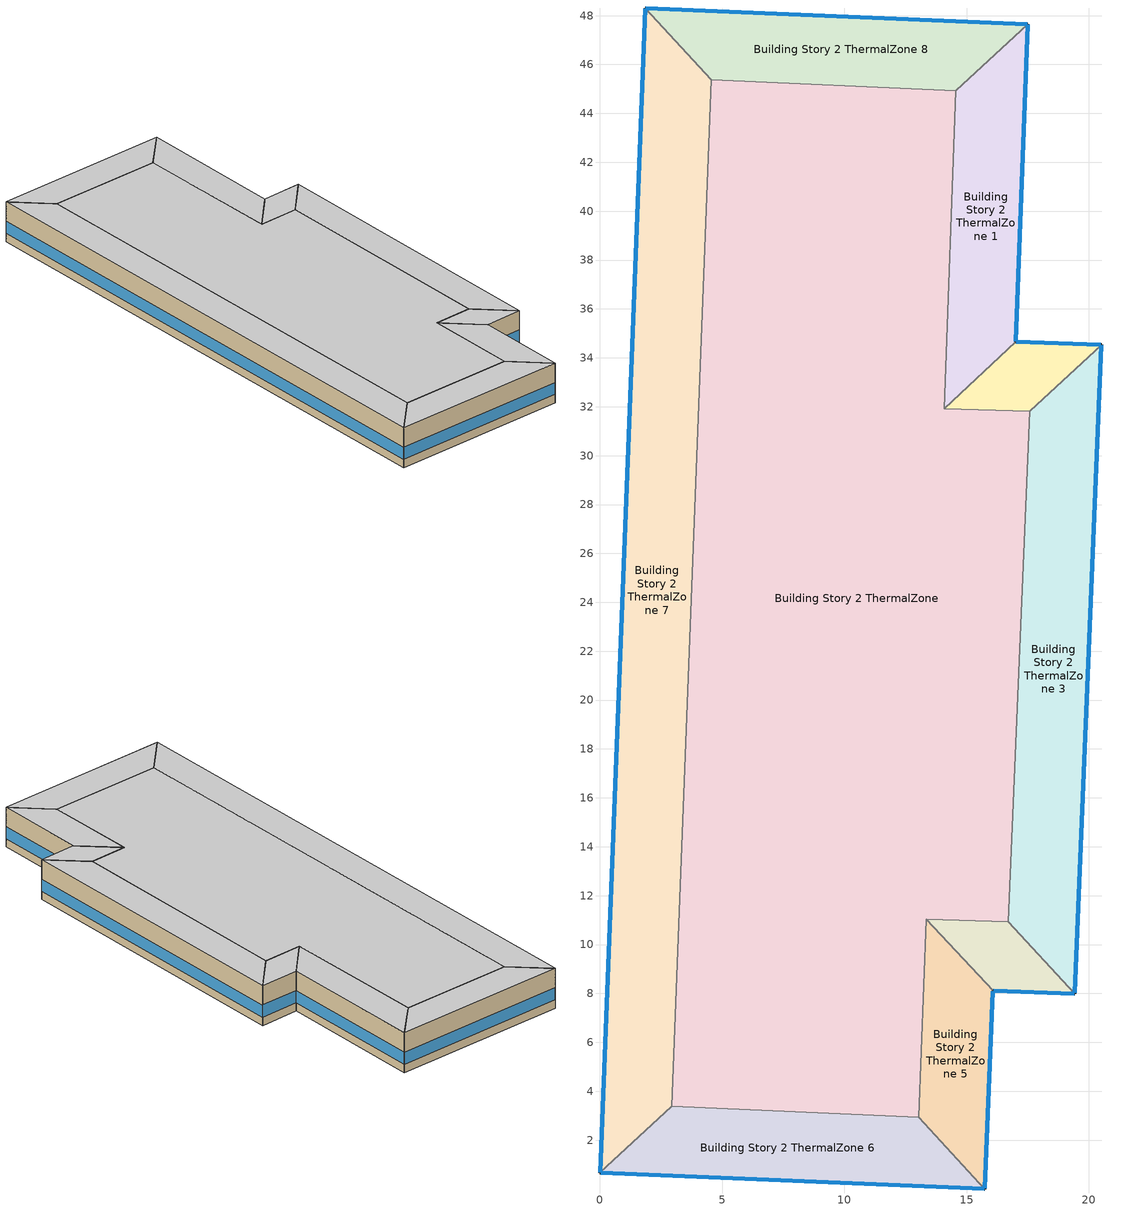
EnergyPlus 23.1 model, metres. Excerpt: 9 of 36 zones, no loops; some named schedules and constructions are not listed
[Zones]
Building Story 2 ThermalZone
 floor adiabatic (Typical Interior Ceiling): 14.56,44.93 14.07,31.92 17.59,31.82 16.71,10.93 13.36,11.04 13.03,2.94 2.94,3.38 4.55,45.37 z3.6
 wall adiabatic (Typical Interior Wall): 14.07,31.92 14.56,44.93 4.55,45.37 2.94,3.38 13.03,2.94 13.36,11.04 16.71,10.93 17.59,31.82 14.07,31.92 z3.6:7.2
 ceiling adiabatic (Typical Interior Floor): 4.55,45.37 2.94,3.38 13.03,2.94 13.36,11.04 16.71,10.93 17.59,31.82 14.07,31.92 14.56,44.93 z7.2
Building Story 2 ThermalZone 1
 floor adiabatic (Typical Interior Ceiling): 17.5,47.64 17,34.65 14.07,31.92 14.56,44.93 z3.6
 wall outside (Typical Insulated Steel Framed Exterior Wall R-12.99): 17,34.65 17.5,47.64 z3.6:7.2
 wall adiabatic (Typical Interior Wall): 17.5,47.64 14.56,44.93 14.07,31.92 17,34.65 z3.6:7.2
 window (U 0.55 SHGC 0.25): 17,34.68 17.5,47.62 z4.36:5.45
 ceiling adiabatic (Typical Interior Floor): 14.56,44.93 14.07,31.92 17,34.65 17.5,47.64 z7.2
Building Story 2 ThermalZone 2
 floor adiabatic (Typical Interior Ceiling): 17,34.65 20.52,34.54 17.59,31.82 14.07,31.92 z3.6
 wall outside (Typical Insulated Steel Framed Exterior Wall R-12.99): 20.52,34.54 17,34.65 z3.6:7.2
 wall adiabatic (Typical Interior Wall): 17,34.65 14.07,31.92 17.59,31.82 20.52,34.54 z3.6:7.2
 window (U 0.55 SHGC 0.25): 20.49,34.54 17.02,34.65 z4.36:5.46
 ceiling adiabatic (Typical Interior Floor): 14.07,31.92 17.59,31.82 20.52,34.54 17,34.65 z7.2
Building Story 2 ThermalZone 3
 floor adiabatic (Typical Interior Ceiling): 20.52,34.54 19.43,8 16.71,10.93 17.59,31.82 z3.6
 wall outside (Typical Insulated Steel Framed Exterior Wall R-12.99): 19.43,8 20.52,34.54 z3.6:7.2
 wall adiabatic (Typical Interior Wall): 20.52,34.54 17.59,31.82 16.71,10.93 19.43,8 z3.6:7.2
 window (U 0.55 SHGC 0.25): 19.43,8.02 20.51,34.51 z4.36:5.44
 ceiling adiabatic (Typical Interior Floor): 17.59,31.82 16.71,10.93 19.43,8 20.52,34.54 z7.2
Building Story 2 ThermalZone 4
 floor adiabatic (Typical Interior Ceiling): 19.43,8 16.08,8.11 13.36,11.04 16.71,10.93 z3.6
 wall outside (Typical Insulated Steel Framed Exterior Wall R-12.99): 16.08,8.11 19.43,8 z3.6:7.2
 wall adiabatic (Typical Interior Wall): 19.43,8 16.71,10.93 13.36,11.04 16.08,8.11 z3.6:7.2
 window (U 0.55 SHGC 0.25): 16.1,8.11 19.4,8 z4.36:5.46
 ceiling adiabatic (Typical Interior Floor): 16.71,10.93 13.36,11.04 16.08,8.11 19.43,8 z7.2
Building Story 2 ThermalZone 5
 floor adiabatic (Typical Interior Ceiling): 16.08,8.11 15.74,0 13.03,2.94 13.36,11.04 z3.6
 wall outside (Typical Insulated Steel Framed Exterior Wall R-12.99): 15.74,0 16.08,8.11 z3.6:7.2
 wall adiabatic (Typical Interior Wall): 16.08,8.11 13.36,11.04 13.03,2.94 15.74,0 z3.6:7.2
 window (U 0.55 SHGC 0.25): 15.74,0.03 16.08,8.08 z4.36:5.45
 ceiling adiabatic (Typical Interior Floor): 13.36,11.04 13.03,2.94 15.74,0 16.08,8.11 z7.2
Building Story 2 ThermalZone 6
 floor adiabatic (Typical Interior Ceiling): 15.74,0 0,0.67 2.94,3.38 13.03,2.94 z3.6
 wall outside (Typical Insulated Steel Framed Exterior Wall R-12.99): 0,0.67 15.74,0 z3.6:7.2
 wall adiabatic (Typical Interior Wall): 15.74,0 13.03,2.94 2.94,3.38 0,0.67 z3.6:7.2
 window (U 0.55 SHGC 0.25): 0.03,0.67 15.72,0 z4.36:5.45
 ceiling adiabatic (Typical Interior Ceiling): 13.03,2.94 2.94,3.38 0,0.67 15.74,0 z7.2
Building Story 2 ThermalZone 7
 floor adiabatic (Typical Interior Floor): 0,0.67 1.84,48.31 4.55,45.37 2.94,3.38 z3.6
 wall outside (Typical Insulated Steel Framed Exterior Wall R-12.99): 1.84,48.31 0,0.67 z3.6:7.2
 wall adiabatic (Typical Interior Wall): 0,0.67 2.94,3.38 4.55,45.37 1.84,48.31 z3.6:7.2
 window (U 0.55 SHGC 0.25): 1.84,48.29 0,0.69 z4.36:5.44
 ceiling adiabatic (Typical Interior Ceiling): 2.94,3.38 4.55,45.37 1.84,48.31 0,0.67 z7.2
Building Story 2 ThermalZone 8
 floor adiabatic (Typical Interior Floor): 1.84,48.31 17.5,47.64 14.56,44.93 4.55,45.37 z3.6
 wall outside (Typical Insulated Steel Framed Exterior Wall R-12.99): 17.5,47.64 1.84,48.31 z3.6:7.2
 wall adiabatic (Typical Interior Wall): 1.84,48.31 4.55,45.37 14.56,44.93 17.5,47.64 z3.6:7.2
 window (U 0.55 SHGC 0.25): 17.48,47.65 1.87,48.31 z4.36:5.45
 ceiling adiabatic (Typical Interior Ceiling): 4.55,45.37 14.56,44.93 17.5,47.64 1.84,48.31 z7.2
[SpaceList]
Story Ground Blended Space Type: Building Story 1 Space, Building Story 1 Space 2, Building Story 1 Space 3, Building Story 1 Space 4, Building Story 1 Space 1, Building Story 1 Space 5, Building Story 1 Space 8, Building Story 1 Space 7, Building Story 1 Space 6
[Lights] Zone or ZoneList or Space or SpaceList=Story Ground Blended Space Type; Design Level Calculation Method=Watts/Area; Return Air Fraction=0; Fraction Visible=0.2; Fraction Replaceable=1
Name | Schedule | Watts per Zone Floor Area {W/m2} | Fraction Radiant
Office OfficeLarge Data Center Lights 1 | OfficeLarge BLDG_LIGHT_SCH_2013 | 0.132749 | 0.7
Office OfficeLarge Main Data Center Lights 1 | OfficeLarge BLDG_LIGHT_SCH_2013 | 0.238666 | 0.7
SecondarySchool Auditorium Lights 1 | SchoolSecondary BLDG_LIGHT_SCH_2013 | 0.820262 | 0.37
SecondarySchool Cafeteria Lights 1 | SchoolSecondary BLDG_LIGHT_SCH_2013 | 0.535655 | 0.37
SecondarySchool ComputerRoom Lights 1 | SchoolSecondary BLDG_LIGHT_CLASSROOM_SCH_2013 | 1.56003 | 0.37
SecondarySchool Gym Lights 1 | SchoolSecondary BLDG_LIGHT_GYM_SCH_2013 | 1.52954 | 0.37
SecondarySchool Kitchen Lights 1 | SchoolSecondary BLDG_LIGHT_SCH_2013 | 0.343842 | 0.37
SecondarySchool Library Lights 1 | SchoolSecondary BLDG_LIGHT_LIBRARY_SCH_2013 | 1.31882 | 0.37
SecondarySchool Lobby Lights 1 | SchoolSecondary BLDG_LIGHT_LOBBYFLR1_SCH_2013 | 0.497551 | 0.37
SecondarySchool Mechanical Lights 1 | SchoolSecondary BLDG_LIGHT_MECHANICAL_SCH_2013 | 0.378666 | 0.37
SecondarySchool Office Lights 1 | SchoolSecondary BLDG_LIGHT_OFFICE_SCH_2013 | 1.55706 | 0.37
SecondarySchool Restroom Lights 1 | SchoolSecondary BLDG_LIGHT_BATH_SCH_2013 | 0.541778 | 0.37
[People] Zone or ZoneList or Space or SpaceList=Story Ground Blended Space Type; Number of People Calculation Method=People/Area; Fraction Radiant=0.3; Activity Level Schedule=SchoolSecondary ACTIVITY_SCH; Enable ASHRAE 55 Comfort Warnings=Yes; Mean Radiant Temperature Calculation Type=ZoneAveraged; Work Efficiency Schedule=Work Efficiency Schedule; Clothing Insulation Schedule=Clothing Schedule; Air Velocity Schedule=Air Velocity Schedule; Thermal Comfort Model 1 Type=Fanger
Name | Number of People Schedule | People per Floor Area {person/m2}
SecondarySchool Auditorium People 1 | SchoolSecondary BLDG_OCC_SCH_Auditorium | 0.1953
SecondarySchool Cafeteria People 1 | SchoolSecondary BLDG_OCC_SCH_Cafeteria | 0.0824085
SecondarySchool ComputerRoom People 1 | SchoolSecondary BLDG_OCC_SCH_Extend | 0.044033
SecondarySchool Gym People 1 | SchoolSecondary BLDG_OCC_SCH_Gym | 0.063731
SecondarySchool Kitchen People 1 | SchoolSecondary BLDG_OCC_SCH | 0.00432787
SecondarySchool Library People 1 | SchoolSecondary BLDG_OCC_SCH | 0.0110825
SecondarySchool Office People 1 | SchoolSecondary BLDG_OCC_SCH_Offices | 0.00701376
[ElectricEquipment] Zone or ZoneList or Space or SpaceList=Story Ground Blended Space Type; Design Level Calculation Method=Watts/Area
Name | Schedule | Watts per Zone Floor Area {W/m2} | Fraction Radiant | Fraction Latent | Fraction Lost
2 Elevator Fans | Elevator Schedule 3 | 0.0736304 | 0.5
2 Elevator Lift Motors | Elevator Schedule 1 | 38.1856 | 0 | 0 | 1
2 Elevator Lights | Elevator Schedule 2 | 0.0769387 | 0.5
Office OfficeLarge Data Center Elec Equip 1 | DataCenter_EQUIP_SCH | 3.23778 | 0.5 | 0 | 0
Office OfficeLarge Main Data Center Elec Equip 1 | DataCenter_EQUIP_SCH | 13.0975 | 0.5 | 0 | 0
SecondarySchool Auditorium Elec Equip 1 | SchoolSecondary BLDG_EQUIP_SCH_2013 | 0.598921 | 0.5 | 0 | 0
SecondarySchool Cafeteria Elec Equip 1 | SchoolSecondary KITCHEN_ELEC_EQUIP_SCH | 5.89221 | 0.5 | 0 | 0
SecondarySchool ComputerRoom Elec Equip 1 | SchoolSecondary BLDG_EQUIP_SCH_2013 | 2.33752 | 0.5 | 0 | 0
SecondarySchool Gym Elec Equip 1 | SchoolSecondary BLDG_EQUIP_SCH_2013 | 0.977208 | 0.5 | 0 | 0
SecondarySchool Kitchen Elec Equip 1 | SchoolSecondary KITCHEN_ELEC_EQUIP_SCH | 5.86805 | 0.3 | 0.25 | 0.2
SecondarySchool Library Elec Equip 1 | SchoolSecondary BLDG_EQUIP_SCH_2013 | 1.03067 | 0.5 | 0 | 0
SecondarySchool Lobby Elec Equip 1; SecondarySchool Restroom Elec Equip 1 | SchoolSecondary BLDG_EQUIP_SCH_2013 | 0.204549 | 0.5 | 0 | 0
SecondarySchool Mechanical Elec Equip 1 | SchoolSecondary BLDG_EQUIP_SCH_2013 | 0.333587 | 0.5 | 0 | 0
SecondarySchool Office Elec Equip 1 | SchoolSecondary BLDG_EQUIP_SCH_2013 | 1.40275 | 0.5 | 0 | 0
[GasEquipment]
SecondarySchool Kitchen Gas Equip 1: Zone or ZoneList or Space or SpaceList=Story Ground Blended Space Type; Schedule=SchoolSecondary KITCHEN_GAS_EQUIP_SCH; Design Level Calculation Method=Watts/Area; Power per Zone Floor Area {W/m2}=44.3139; Fraction Latent=0.1; Fraction Radiant=0.2; Fraction Lost=0.7
[ZoneInfiltration:DesignFlowRate] Zone or ZoneList or Space or SpaceList=Story Ground Blended Space Type; Schedule=Always On Discrete; Design Flow Rate Calculation Method=Flow/ExteriorArea; Constant Term Coefficient=0; Temperature Term Coefficient=0; Velocity Term Coefficient=0.224; Velocity Squared Term Coefficient=0
Name | Flow Rate per Exterior Surface Area {m3/s-m2}
SecondarySchool Auditorium A  - Story Ground Infiltration; SecondarySchool Auditorium C  - Story Ground Infiltration | 2.06687e-05
SecondarySchool Cafeteria A  - Story Ground Infiltration; SecondarySchool Cafeteria C  - Story Ground Infiltration | 1.3082e-05
SecondarySchool ComputerRoom A  - Story Ground Infiltration; SecondarySchool ComputerRoom C  - Story Ground Infiltration | 1.99715e-05
SecondarySchool Gym A  - Story Ground Infiltration; SecondarySchool Gym C  - Story Ground Infiltration | 1.17264e-05
SecondarySchool Gym A end_a - Story Ground Infiltration; SecondarySchool Gym C end_a - Story Ground Infiltration | 4.39938e-05
SecondarySchool Gym B end_a - Story Ground Infiltration; SecondarySchool Office B  - Story Ground Infiltration | 6.99209e-05
SecondarySchool Kitchen A  - Story Ground Infiltration; SecondarySchool Kitchen C  - Story Ground Infiltration | 4.51102e-06
SecondarySchool Library A  - Story Ground Infiltration; SecondarySchool Library C  - Story Ground Infiltration | 1.7593e-05
SecondarySchool Lobby A  - Story Ground Infiltration; SecondarySchool Lobby C  - Story Ground Infiltration; SecondarySchool Restroom A  - Story Ground Infiltration; SecondarySchool Restroom C  - Story Ground Infiltration | 8.77599e-06
SecondarySchool Mechanical A  - Story Ground Infiltration; SecondarySchool Mechanical C  - Story Ground Infiltration | 1.43122e-05
SecondarySchool Office A  - Story Ground Infiltration; SecondarySchool Office C  - Story Ground Infiltration | 4.42649e-05
[Schedule:Day:Interval]
SchoolSecondary BLDG_LIGHT_SCH_2013 Wkdy Day; SchoolSecondary BLDG_LIGHT_SCH_2013 Wkdy Day 2; SchoolSecondary BLDG_LIGHT_MECHANICAL_SCH_2013 Wkdy Day; SchoolSecondary BLDG_LIGHT_MECHANICAL_SCH_2013 Wkdy Day 2: No, 07:00, 0.1773, 21:00, 0.9, 24:00, 0.1773
SchoolSecondary BLDG_LIGHT_SCH_2013 Wknd Day; SchoolSecondary BLDG_LIGHT_SCH_2013 Wknd Day 1; SchoolSecondary BLDG_LIGHT_SCH_2013 Default; SchoolSecondary BLDG_LIGHT_GYM_SCH_2013 Wknd Day; SchoolSecondary BLDG_LIGHT_GYM_SCH_2013 Wknd Day 1; SchoolSecondary BLDG_LIGHT_GYM_SCH_2013 Default; SchoolSecondary BLDG_LIGHT_LIBRARY_SCH_2013 Wknd Day; SchoolSecondary BLDG_LIGHT_LIBRARY_SCH_2013 Wknd Day 1; SchoolSecondary BLDG_LIGHT_LIBRARY_SCH_2013 Default; SchoolSecondary BLDG_LIGHT_LOBBYFLR1_SCH_2013 Wknd Day; SchoolSecondary BLDG_LIGHT_LOBBYFLR1_SCH_2013 Wknd Day 1; SchoolSecondary BLDG_LIGHT_LOBBYFLR1_SCH_2013 Default; SchoolSecondary BLDG_LIGHT_MECHANICAL_SCH_2013 Wknd Day; SchoolSecondary BLDG_LIGHT_MECHANICAL_SCH_2013 Wknd Day 1; SchoolSecondary BLDG_LIGHT_MECHANICAL_SCH_2013 Default; SchoolSecondary BLDG_LIGHT_OFFICE_SCH_2013 Wknd Day; SchoolSecondary BLDG_LIGHT_OFFICE_SCH_2013 Wknd Day 1; SchoolSecondary BLDG_LIGHT_OFFICE_SCH_2013 Default; SchoolSecondary BLDG_LIGHT_BATH_SCH_2013 Wknd Day; SchoolSecondary BLDG_LIGHT_BATH_SCH_2013 Wknd Day 1; SchoolSecondary BLDG_LIGHT_BATH_SCH_2013 Default: No, 24:00, 0.1773
SchoolSecondary BLDG_LIGHT_SCH_2013 Wkdy Day 1; SchoolSecondary BLDG_LIGHT_MECHANICAL_SCH_2013 Wkdy Day 1: No, 08:00, 0.1773, 20:00, 0.5, 24:00, 0.1773
SchoolSecondary BLDG_LIGHT_SCH_2013 Summer Design Day; SchoolSecondary BLDG_LIGHT_GYM_SCH_2013 Summer Design Day; SchoolSecondary BLDG_LIGHT_LIBRARY_SCH_2013 Summer Design Day; SchoolSecondary BLDG_LIGHT_LOBBYFLR1_SCH_2013 Summer Design Day; SchoolSecondary BLDG_LIGHT_MECHANICAL_SCH_2013 Summer Design Day; SchoolSecondary BLDG_LIGHT_OFFICE_SCH_2013 Summer Design Day; SchoolSecondary BLDG_LIGHT_BATH_SCH_2013 Summer Design Day; 72 space(s) Occ Sch Summer Design Day 3; 72 space(s) Occ Sch Winter Design Day 3; 72 space(s) Occ Sch Summer Design Day 1; 72 space(s) Occ Sch Winter Design Day 1; 72 space(s) Occ Sch Summer Design Day 2; 72 space(s) Occ Sch Winter Design Day 2; DataCenter_EQUIP_SCH Wknd|Wkdy|Hol Day 3; DataCenter_EQUIP_SCH Wknd|Wkdy|Hol Day 7; DataCenter_EQUIP_SCH Wknd|Wkdy|Hol Day 11; DataCenter_EQUIP_SCH Summer Design Day: No, 24:00, 1
SchoolSecondary BLDG_LIGHT_SCH_2013 Winter Design Day; SchoolSecondary BLDG_LIGHT_GYM_SCH_2013 Winter Design Day; SchoolSecondary BLDG_LIGHT_LIBRARY_SCH_2013 Winter Design Day; SchoolSecondary BLDG_LIGHT_LOBBYFLR1_SCH_2013 Winter Design Day; SchoolSecondary BLDG_LIGHT_MECHANICAL_SCH_2013 Winter Design Day; SchoolSecondary BLDG_LIGHT_OFFICE_SCH_2013 Winter Design Day; SchoolSecondary BLDG_LIGHT_BATH_SCH_2013 Winter Design Day; SchoolSecondary BLDG_OCC_SCH_Auditorium Wknd Day; SchoolSecondary BLDG_OCC_SCH_Auditorium Wknd Day 1; SchoolSecondary BLDG_OCC_SCH_Auditorium Default; SchoolSecondary BLDG_OCC_SCH_Auditorium Winter Design Day; SchoolSecondary BLDG_OCC_SCH_Cafeteria Wknd Day; SchoolSecondary BLDG_OCC_SCH_Cafeteria Wknd Day 1; SchoolSecondary BLDG_OCC_SCH_Cafeteria Default; SchoolSecondary BLDG_OCC_SCH_Cafeteria Winter Design Day; SchoolSecondary BLDG_OCC_SCH_Extend Wknd Day; SchoolSecondary BLDG_OCC_SCH_Extend Wknd Day 1; SchoolSecondary BLDG_OCC_SCH_Extend Default; SchoolSecondary BLDG_OCC_SCH_Extend Winter Design Day; SchoolSecondary BLDG_OCC_SCH_Gym Wknd Day; SchoolSecondary BLDG_OCC_SCH_Gym Wknd Day 1; SchoolSecondary BLDG_OCC_SCH_Gym Default; SchoolSecondary BLDG_OCC_SCH_Gym Winter Design Day; SchoolSecondary BLDG_OCC_SCH_Offices Wknd Day; SchoolSecondary BLDG_OCC_SCH_Offices Wknd Day 1; SchoolSecondary BLDG_OCC_SCH_Offices Default; SchoolSecondary BLDG_OCC_SCH_Offices Winter Design Day; Schedule Day 3: No, 24:00, 0
SchoolSecondary BLDG_LIGHT_GYM_SCH_2013 Wkdy Day; SchoolSecondary BLDG_LIGHT_GYM_SCH_2013 Wkdy Day 2: No, 07:00, 0.1773, 08:00, 0.9, 21:00, 0.88182, 24:00, 0.1773
SchoolSecondary BLDG_LIGHT_GYM_SCH_2013 Wkdy Day 1: No, 08:00, 0.1773, 20:00, 0.4899, 21:00, 0.173719, 24:00, 0.1773
SchoolSecondary BLDG_LIGHT_LIBRARY_SCH_2013 Wkdy Day; SchoolSecondary BLDG_LIGHT_LIBRARY_SCH_2013 Wkdy Day 2: No, 07:00, 0.1773, 08:00, 0.9, 21:00, 0.8325, 24:00, 0.1773
SchoolSecondary BLDG_LIGHT_LIBRARY_SCH_2013 Wkdy Day 1: No, 08:00, 0.1773, 20:00, 0.4625, 21:00, 0.164002, 24:00, 0.1773
SchoolSecondary BLDG_LIGHT_LOBBYFLR1_SCH_2013 Wkdy Day; SchoolSecondary BLDG_LIGHT_LOBBYFLR1_SCH_2013 Wkdy Day 2: No, 07:00, 0.1773, 08:00, 0.9, 21:00, 0.855, 24:00, 0.1773
SchoolSecondary BLDG_LIGHT_LOBBYFLR1_SCH_2013 Wkdy Day 1: No, 08:00, 0.1773, 20:00, 0.475, 21:00, 0.168435, 24:00, 0.1773
SchoolSecondary BLDG_LIGHT_OFFICE_SCH_2013 Wkdy Day; SchoolSecondary BLDG_LIGHT_OFFICE_SCH_2013 Wkdy Day 2: No, 07:00, 0.1773, 08:00, 0.9, 21:00, 0.747958, 24:00, 0.1773
SchoolSecondary BLDG_LIGHT_OFFICE_SCH_2013 Wkdy Day 1: No, 08:00, 0.1773, 20:00, 0.415533, 21:00, 0.147348, 24:00, 0.1773
SchoolSecondary BLDG_LIGHT_BATH_SCH_2013 Wkdy Day; SchoolSecondary BLDG_LIGHT_BATH_SCH_2013 Wkdy Day 2: No, 07:00, 0.1773, 08:00, 0.9, 21:00, 0.594, 24:00, 0.1773
SchoolSecondary BLDG_LIGHT_BATH_SCH_2013 Wkdy Day 1: No, 08:00, 0.1773, 20:00, 0.33, 21:00, 0.117018, 24:00, 0.1773
SchoolSecondary BLDG_OCC_SCH_Auditorium Wkdy|SmrDsn Day; SchoolSecondary BLDG_OCC_SCH_Auditorium Wkdy|SmrDsn Day 2; SchoolSecondary BLDG_OCC_SCH_Auditorium Summer Design Day: No, 08:00, 0, 15:00, 0.25, 20:00, 0.95, 24:00, 0
SchoolSecondary BLDG_OCC_SCH_Auditorium Wkdy|SmrDsn Day 1: No, 08:00, 0, 17:00, 0.15, 19:00, 0.35, 24:00, 0
SchoolSecondary BLDG_OCC_SCH_Cafeteria Wkdy|SmrDsn Day; SchoolSecondary BLDG_OCC_SCH_Cafeteria Wkdy|SmrDsn Day 2; SchoolSecondary BLDG_OCC_SCH_Cafeteria Summer Design Day: No, 09:00, 0, 15:00, 0.95, 20:00, 0.35, 24:00, 0
SchoolSecondary BLDG_OCC_SCH_Cafeteria Wkdy|SmrDsn Day 1: No, 09:00, 0, 17:00, 0.15, 19:00, 0.35, 24:00, 0
SchoolSecondary BLDG_OCC_SCH_Extend Wkdy|SmrDsn Day; SchoolSecondary BLDG_OCC_SCH_Extend Wkdy|SmrDsn Day 2; SchoolSecondary BLDG_OCC_SCH_Extend Summer Design Day: No, 08:00, 0, 21:00, 0.95, 24:00, 0
SchoolSecondary BLDG_OCC_SCH_Extend Wkdy|SmrDsn Day 1: No, 08:00, 0, 21:00, 0.5, 24:00, 0
SchoolSecondary BLDG_OCC_SCH_Gym Wkdy|SmrDsn Day; SchoolSecondary BLDG_OCC_SCH_Gym Wkdy|SmrDsn Day 2; SchoolSecondary BLDG_OCC_SCH_Gym Summer Design Day: No, 08:00, 0, 16:00, 0.35, 21:00, 0.95, 24:00, 0
SchoolSecondary BLDG_OCC_SCH_Gym Wkdy|SmrDsn Day 1: No, 08:00, 0, 21:00, 0.35, 24:00, 0
SchoolSecondary BLDG_OCC_SCH_Offices Wkdy|SmrDsn Day; SchoolSecondary BLDG_OCC_SCH_Offices Wkdy|SmrDsn Day 2; SchoolSecondary BLDG_OCC_SCH_Offices Summer Design Day: No, 08:00, 0, 17:00, 0.95, 21:00, 0.15, 24:00, 0
SchoolSecondary BLDG_OCC_SCH_Offices Wkdy|SmrDsn Day 1: No, 08:00, 0, 17:00, 0.5, 21:00, 0.15, 24:00, 0
72 space(s) Occ Sch Thursday 19; 72 space(s) Occ Sch Friday 19; 72 space(s) Occ Sch Default 3; 72 space(s) Occ Sch Tuesday 19; 72 space(s) Occ Sch Wednesday 19; 72 space(s) Occ Sch Tuesday 18; 72 space(s) Occ Sch Wednesday 18; 72 space(s) Occ Sch Thursday 18; 72 space(s) Occ Sch Friday 18; 72 space(s) Occ Sch Monday 16; 72 space(s) Occ Sch Tuesday 16; 72 space(s) Occ Sch Wednesday 16; 72 space(s) Occ Sch Thursday 16; 72 space(s) Occ Sch Friday 16; 72 space(s) Occ Sch Monday 14; 72 space(s) Occ Sch Wednesday 15; 72 space(s) Occ Sch Thursday 15; 72 space(s) Occ Sch Friday 15; 72 space(s) Occ Sch Monday 13; 72 space(s) Occ Sch Tuesday 15; 72 space(s) Occ Sch Thursday 14; 72 space(s) Occ Sch Friday 14; 72 space(s) Occ Sch Default 2; 72 space(s) Occ Sch Tuesday 14; 72 space(s) Occ Sch Wednesday 14; 72 space(s) Occ Sch Tuesday 13; 72 space(s) Occ Sch Wednesday 13; 72 space(s) Occ Sch Thursday 13; 72 space(s) Occ Sch Friday 13; 72 space(s) Occ Sch Monday 12; 72 space(s) Occ Sch Tuesday 11; 72 space(s) Occ Sch Wednesday 11; 72 space(s) Occ Sch Thursday 11; 72 space(s) Occ Sch Friday 11; 72 space(s) Occ Sch Monday 10; 72 space(s) Occ Sch Wednesday 10; 72 space(s) Occ Sch Thursday 10; 72 space(s) Occ Sch Friday 10; 72 space(s) Occ Sch Monday 9; 72 space(s) Occ Sch Tuesday 10: No, 05:00, 0, 07:00, 1, 08:00, 1, 09:00, 1, 11:00, 0, 13:00, 1, 14:00, 0, 15:00, 1, 16:00, 1, 17:00, 1, 18:00, 1, 19:00, 0, 20:00, 1, 21:00, 1, 22:00, 1, 24:00, 0
72 space(s) Occ Sch Saturday 3; 72 space(s) Occ Sch Saturday 2: No, 05:00, 0, 06:00, 1, 07:00, 0, 08:00, 1, 11:00, 0, 12:00, 1, 16:00, 0, 17:00, 1, 18:00, 0, 19:00, 1, 24:00, 0
72 space(s) Occ Sch Sunday 3; 72 space(s) Occ Sch Sunday 2: No, 05:00, 0, 06:00, 1, 17:00, 0, 18:00, 1, 24:00, 0
72 space(s) Occ Sch Wednesday 17; 72 space(s) Occ Sch Thursday 17; 72 space(s) Occ Sch Friday 17; 72 space(s) Occ Sch Monday 15; 72 space(s) Occ Sch Tuesday 17; 72 space(s) Occ Sch Wednesday 12; 72 space(s) Occ Sch Thursday 12; 72 space(s) Occ Sch Friday 12; 72 space(s) Occ Sch Monday 11; 72 space(s) Occ Sch Tuesday 12: No, 05:00, 0, 07:00, 1, 08:00, 1, 09:00, 1, 11:00, 0, 13:00, 1, 16:00, 0, 17:00, 1, 18:00, 1, 19:00, 1, 20:00, 0, 21:00, 1, 22:00, 1, 24:00, 0
72 space(s) Occ Sch Thursday 9; 72 space(s) Occ Sch Friday 9; 72 space(s) Occ Sch Default 1; 72 space(s) Occ Sch Tuesday 9; 72 space(s) Occ Sch Wednesday 9; 72 space(s) Occ Sch Wednesday 5; 72 space(s) Occ Sch Thursday 5; 72 space(s) Occ Sch Friday 5; 72 space(s) Occ Sch Monday 5; 72 space(s) Occ Sch Tuesday 5: No, 05:00, 0, 07:00, 0.00723998, 08:00, 0.419195, 09:00, 0.0680558, 11:00, 0, 13:00, 0.0325799, 14:00, 0, 15:00, 0.0760198, 16:00, 0.135388, 17:00, 0.0528519, 18:00, 0.01448, 19:00, 0, 20:00, 0.186792, 21:00, 0.181, 22:00, 0.00361999, 24:00, 0
72 space(s) Occ Sch Saturday 1: No, 05:00, 0, 06:00, 0.00723998, 07:00, 0, 08:00, 0.01448, 11:00, 0, 12:00, 0.01448, 16:00, 0, 17:00, 0.00361999, 18:00, 0, 19:00, 0.00361999, 24:00, 0
72 space(s) Occ Sch Sunday 1: No, 05:00, 0, 06:00, 0.00361999, 17:00, 0, 18:00, 0.00361999, 24:00, 0
72 space(s) Occ Sch Tuesday 8; 72 space(s) Occ Sch Wednesday 8; 72 space(s) Occ Sch Thursday 8; 72 space(s) Occ Sch Friday 8; 72 space(s) Occ Sch Monday 8; 72 space(s) Occ Sch Tuesday 6; 72 space(s) Occ Sch Wednesday 6; 72 space(s) Occ Sch Thursday 6; 72 space(s) Occ Sch Friday 6; 72 space(s) Occ Sch Monday 6: No, 05:00, 0, 07:00, 0.00723998, 08:00, 0.216475, 09:00, 0.0687798, 11:00, 0, 13:00, 0.0333039, 14:00, 0, 15:00, 0.0760198, 16:00, 0.0666078, 17:00, 0.0528519, 18:00, 0.01448, 19:00, 0, 20:00, 0.186792, 21:00, 0.181, 22:00, 0.00361999, 24:00, 0
72 space(s) Occ Sch Wednesday 7; 72 space(s) Occ Sch Thursday 7; 72 space(s) Occ Sch Friday 7; 72 space(s) Occ Sch Monday 7; 72 space(s) Occ Sch Tuesday 7: No, 05:00, 0, 07:00, 0.00723998, 08:00, 0.179552, 09:00, 0.01086, 11:00, 0, 13:00, 0.0325799, 16:00, 0, 17:00, 0.001448, 18:00, 0.01448, 19:00, 0.0847078, 20:00, 0, 21:00, 0.0970158, 22:00, 0.00361999, 24:00, 0
DataCenter_EQUIP_SCH Wknd|Wkdy|Hol Day; DataCenter_EQUIP_SCH Wknd|Wkdy|Hol Day 4; DataCenter_EQUIP_SCH Wknd|Wkdy|Hol Day 8; DataCenter_EQUIP_SCH Winter Design Day 11: No, 24:00, 0.25
DataCenter_EQUIP_SCH Wknd|Wkdy|Hol Day 1; DataCenter_EQUIP_SCH Wknd|Wkdy|Hol Day 5; DataCenter_EQUIP_SCH Wknd|Wkdy|Hol Day 9: No, 24:00, 0.5
DataCenter_EQUIP_SCH Wknd|Wkdy|Hol Day 2; DataCenter_EQUIP_SCH Wknd|Wkdy|Hol Day 6; DataCenter_EQUIP_SCH Wknd|Wkdy|Hol Day 10: No, 24:00, 0.75
SchoolSecondary KITCHEN_ELEC_EQUIP_SCH Wkdy Day; SchoolSecondary KITCHEN_ELEC_EQUIP_SCH Wkdy Day 1; SchoolSecondary KITCHEN_ELEC_EQUIP_SCH Wkdy Day 2; SchoolSecondary KITCHEN_ELEC_EQUIP_SCH Summer Design Day: No, 08:00, 0.1, 10:00, 0.15, 13:00, 0.25, 15:00, 0.15, 24:00, 0.1
SchoolSecondary KITCHEN_ELEC_EQUIP_SCH Wknd Day; SchoolSecondary KITCHEN_ELEC_EQUIP_SCH Wknd Day 1; SchoolSecondary KITCHEN_ELEC_EQUIP_SCH Default; SchoolSecondary KITCHEN_ELEC_EQUIP_SCH Winter Design Day: No, 24:00, 0.1
SchoolSecondary KITCHEN_GAS_EQUIP_SCH Wkdy|SmrDsn Day; SchoolSecondary KITCHEN_GAS_EQUIP_SCH Wkdy|SmrDsn Day 1; SchoolSecondary KITCHEN_GAS_EQUIP_SCH Wkdy|SmrDsn Day 2; SchoolSecondary KITCHEN_GAS_EQUIP_SCH Summer Design Day: No, 08:00, 0.02, 10:00, 0.15, 13:00, 0.2, 15:00, 0.1, 24:00, 0.02
SchoolSecondary KITCHEN_GAS_EQUIP_SCH Wknd Day; SchoolSecondary KITCHEN_GAS_EQUIP_SCH Wknd Day 1; SchoolSecondary KITCHEN_GAS_EQUIP_SCH Default; SchoolSecondary KITCHEN_GAS_EQUIP_SCH Winter Design Day: No, 24:00, 0.02
[Schedule:Week:Daily]
SchoolSecondary BLDG_LIGHT_SCH_2013 Week Rule - Jan1-Jan3: SchoolSecondary BLDG_LIGHT_SCH_2013 Wkdy Day, SchoolSecondary BLDG_LIGHT_SCH_2013 Wkdy Day, SchoolSecondary BLDG_LIGHT_SCH_2013 Wkdy Day, SchoolSecondary BLDG_LIGHT_SCH_2013 Wkdy Day, SchoolSecondary BLDG_LIGHT_SCH_2013 Wkdy Day, SchoolSecondary BLDG_LIGHT_SCH_2013 Wkdy Day, SchoolSecondary BLDG_LIGHT_SCH_2013 Wknd Day, SchoolSecondary BLDG_LIGHT_SCH_2013 Default, SchoolSecondary BLDG_LIGHT_SCH_2013 Summer Design Day, SchoolSecondary BLDG_LIGHT_SCH_2013 Winter Design Day, SchoolSecondary BLDG_LIGHT_SCH_2013 Default, SchoolSecondary BLDG_LIGHT_SCH_2013 Default
SchoolSecondary BLDG_LIGHT_SCH_2013 Week Rule - Jan4-Jun27: SchoolSecondary BLDG_LIGHT_SCH_2013 Wknd Day, SchoolSecondary BLDG_LIGHT_SCH_2013 Wkdy Day, SchoolSecondary BLDG_LIGHT_SCH_2013 Wkdy Day, SchoolSecondary BLDG_LIGHT_SCH_2013 Wkdy Day, SchoolSecondary BLDG_LIGHT_SCH_2013 Wkdy Day, SchoolSecondary BLDG_LIGHT_SCH_2013 Wkdy Day, SchoolSecondary BLDG_LIGHT_SCH_2013 Wknd Day, SchoolSecondary BLDG_LIGHT_SCH_2013 Default, SchoolSecondary BLDG_LIGHT_SCH_2013 Summer Design Day, SchoolSecondary BLDG_LIGHT_SCH_2013 Winter Design Day, SchoolSecondary BLDG_LIGHT_SCH_2013 Default, SchoolSecondary BLDG_LIGHT_SCH_2013 Default
SchoolSecondary BLDG_LIGHT_SCH_2013 Week Rule - Jun28-Jul4: SchoolSecondary BLDG_LIGHT_SCH_2013 Wknd Day, SchoolSecondary BLDG_LIGHT_SCH_2013 Wkdy Day, SchoolSecondary BLDG_LIGHT_SCH_2013 Wkdy Day, SchoolSecondary BLDG_LIGHT_SCH_2013 Wkdy Day 1, SchoolSecondary BLDG_LIGHT_SCH_2013 Wkdy Day 1, SchoolSecondary BLDG_LIGHT_SCH_2013 Wkdy Day 1, SchoolSecondary BLDG_LIGHT_SCH_2013 Wknd Day 1, SchoolSecondary BLDG_LIGHT_SCH_2013 Default, SchoolSecondary BLDG_LIGHT_SCH_2013 Summer Design Day, SchoolSecondary BLDG_LIGHT_SCH_2013 Winter Design Day, SchoolSecondary BLDG_LIGHT_SCH_2013 Default, SchoolSecondary BLDG_LIGHT_SCH_2013 Default
SchoolSecondary BLDG_LIGHT_SCH_2013 Week Rule - Jul5-Aug29: SchoolSecondary BLDG_LIGHT_SCH_2013 Wknd Day 1, SchoolSecondary BLDG_LIGHT_SCH_2013 Wkdy Day 1, SchoolSecondary BLDG_LIGHT_SCH_2013 Wkdy Day 1, SchoolSecondary BLDG_LIGHT_SCH_2013 Wkdy Day 1, SchoolSecondary BLDG_LIGHT_SCH_2013 Wkdy Day 1, SchoolSecondary BLDG_LIGHT_SCH_2013 Wkdy Day 1, SchoolSecondary BLDG_LIGHT_SCH_2013 Wknd Day 1, SchoolSecondary BLDG_LIGHT_SCH_2013 Default, SchoolSecondary BLDG_LIGHT_SCH_2013 Summer Design Day, SchoolSecondary BLDG_LIGHT_SCH_2013 Winter Design Day, SchoolSecondary BLDG_LIGHT_SCH_2013 Default, SchoolSecondary BLDG_LIGHT_SCH_2013 Default
SchoolSecondary BLDG_LIGHT_SCH_2013 Week Rule - Aug30-Sep5: SchoolSecondary BLDG_LIGHT_SCH_2013 Wknd Day 1, SchoolSecondary BLDG_LIGHT_SCH_2013 Wkdy Day 1, SchoolSecondary BLDG_LIGHT_SCH_2013 Wkdy Day 2, SchoolSecondary BLDG_LIGHT_SCH_2013 Wkdy Day 2, SchoolSecondary BLDG_LIGHT_SCH_2013 Wkdy Day 2, SchoolSecondary BLDG_LIGHT_SCH_2013 Wkdy Day 2, SchoolSecondary BLDG_LIGHT_SCH_2013 Default, SchoolSecondary BLDG_LIGHT_SCH_2013 Default, SchoolSecondary BLDG_LIGHT_SCH_2013 Summer Design Day, SchoolSecondary BLDG_LIGHT_SCH_2013 Winter Design Day, SchoolSecondary BLDG_LIGHT_SCH_2013 Default, SchoolSecondary BLDG_LIGHT_SCH_2013 Default
SchoolSecondary BLDG_LIGHT_SCH_2013 Week Rule - Sep6-Dec31: SchoolSecondary BLDG_LIGHT_SCH_2013 Default, SchoolSecondary BLDG_LIGHT_SCH_2013 Wkdy Day 2, SchoolSecondary BLDG_LIGHT_SCH_2013 Wkdy Day 2, SchoolSecondary BLDG_LIGHT_SCH_2013 Wkdy Day 2, SchoolSecondary BLDG_LIGHT_SCH_2013 Wkdy Day 2, SchoolSecondary BLDG_LIGHT_SCH_2013 Wkdy Day 2, SchoolSecondary BLDG_LIGHT_SCH_2013 Default, SchoolSecondary BLDG_LIGHT_SCH_2013 Default, SchoolSecondary BLDG_LIGHT_SCH_2013 Summer Design Day, SchoolSecondary BLDG_LIGHT_SCH_2013 Winter Design Day, SchoolSecondary BLDG_LIGHT_SCH_2013 Default, SchoolSecondary BLDG_LIGHT_SCH_2013 Default
SchoolSecondary BLDG_LIGHT_LIBRARY_SCH_2013 Week Rule - Jan1-Jan3: SchoolSecondary BLDG_LIGHT_LIBRARY_SCH_2013 Wkdy Day, SchoolSecondary BLDG_LIGHT_LIBRARY_SCH_2013 Wkdy Day, SchoolSecondary BLDG_LIGHT_LIBRARY_SCH_2013 Wkdy Day, SchoolSecondary BLDG_LIGHT_LIBRARY_SCH_2013 Wkdy Day, SchoolSecondary BLDG_LIGHT_LIBRARY_SCH_2013 Wkdy Day, SchoolSecondary BLDG_LIGHT_LIBRARY_SCH_2013 Wkdy Day, SchoolSecondary BLDG_LIGHT_LIBRARY_SCH_2013 Wknd Day, SchoolSecondary BLDG_LIGHT_LIBRARY_SCH_2013 Default, SchoolSecondary BLDG_LIGHT_LIBRARY_SCH_2013 Summer Design Day, SchoolSecondary BLDG_LIGHT_LIBRARY_SCH_2013 Winter Design Day, SchoolSecondary BLDG_LIGHT_LIBRARY_SCH_2013 Default, SchoolSecondary BLDG_LIGHT_LIBRARY_SCH_2013 Default
SchoolSecondary BLDG_LIGHT_LIBRARY_SCH_2013 Week Rule - Jan4-Jun27: SchoolSecondary BLDG_LIGHT_LIBRARY_SCH_2013 Wknd Day, SchoolSecondary BLDG_LIGHT_LIBRARY_SCH_2013 Wkdy Day, SchoolSecondary BLDG_LIGHT_LIBRARY_SCH_2013 Wkdy Day, SchoolSecondary BLDG_LIGHT_LIBRARY_SCH_2013 Wkdy Day, SchoolSecondary BLDG_LIGHT_LIBRARY_SCH_2013 Wkdy Day, SchoolSecondary BLDG_LIGHT_LIBRARY_SCH_2013 Wkdy Day, SchoolSecondary BLDG_LIGHT_LIBRARY_SCH_2013 Wknd Day, SchoolSecondary BLDG_LIGHT_LIBRARY_SCH_2013 Default, SchoolSecondary BLDG_LIGHT_LIBRARY_SCH_2013 Summer Design Day, SchoolSecondary BLDG_LIGHT_LIBRARY_SCH_2013 Winter Design Day, SchoolSecondary BLDG_LIGHT_LIBRARY_SCH_2013 Default, SchoolSecondary BLDG_LIGHT_LIBRARY_SCH_2013 Default
SchoolSecondary BLDG_LIGHT_LIBRARY_SCH_2013 Week Rule - Jun28-Jul4: SchoolSecondary BLDG_LIGHT_LIBRARY_SCH_2013 Wknd Day, SchoolSecondary BLDG_LIGHT_LIBRARY_SCH_2013 Wkdy Day, SchoolSecondary BLDG_LIGHT_LIBRARY_SCH_2013 Wkdy Day, SchoolSecondary BLDG_LIGHT_LIBRARY_SCH_2013 Wkdy Day 1, SchoolSecondary BLDG_LIGHT_LIBRARY_SCH_2013 Wkdy Day 1, SchoolSecondary BLDG_LIGHT_LIBRARY_SCH_2013 Wkdy Day 1, SchoolSecondary BLDG_LIGHT_LIBRARY_SCH_2013 Wknd Day 1, SchoolSecondary BLDG_LIGHT_LIBRARY_SCH_2013 Default, SchoolSecondary BLDG_LIGHT_LIBRARY_SCH_2013 Summer Design Day, SchoolSecondary BLDG_LIGHT_LIBRARY_SCH_2013 Winter Design Day, SchoolSecondary BLDG_LIGHT_LIBRARY_SCH_2013 Default, SchoolSecondary BLDG_LIGHT_LIBRARY_SCH_2013 Default
SchoolSecondary BLDG_LIGHT_LIBRARY_SCH_2013 Week Rule - Jul5-Aug29: SchoolSecondary BLDG_LIGHT_LIBRARY_SCH_2013 Wknd Day 1, SchoolSecondary BLDG_LIGHT_LIBRARY_SCH_2013 Wkdy Day 1, SchoolSecondary BLDG_LIGHT_LIBRARY_SCH_2013 Wkdy Day 1, SchoolSecondary BLDG_LIGHT_LIBRARY_SCH_2013 Wkdy Day 1, SchoolSecondary BLDG_LIGHT_LIBRARY_SCH_2013 Wkdy Day 1, SchoolSecondary BLDG_LIGHT_LIBRARY_SCH_2013 Wkdy Day 1, SchoolSecondary BLDG_LIGHT_LIBRARY_SCH_2013 Wknd Day 1, SchoolSecondary BLDG_LIGHT_LIBRARY_SCH_2013 Default, SchoolSecondary BLDG_LIGHT_LIBRARY_SCH_2013 Summer Design Day, SchoolSecondary BLDG_LIGHT_LIBRARY_SCH_2013 Winter Design Day, SchoolSecondary BLDG_LIGHT_LIBRARY_SCH_2013 Default, SchoolSecondary BLDG_LIGHT_LIBRARY_SCH_2013 Default
SchoolSecondary BLDG_LIGHT_LIBRARY_SCH_2013 Week Rule - Aug30-Sep5: SchoolSecondary BLDG_LIGHT_LIBRARY_SCH_2013 Wknd Day 1, SchoolSecondary BLDG_LIGHT_LIBRARY_SCH_2013 Wkdy Day 1, SchoolSecondary BLDG_LIGHT_LIBRARY_SCH_2013 Wkdy Day 2, SchoolSecondary BLDG_LIGHT_LIBRARY_SCH_2013 Wkdy Day 2, SchoolSecondary BLDG_LIGHT_LIBRARY_SCH_2013 Wkdy Day 2, SchoolSecondary BLDG_LIGHT_LIBRARY_SCH_2013 Wkdy Day 2, SchoolSecondary BLDG_LIGHT_LIBRARY_SCH_2013 Default, SchoolSecondary BLDG_LIGHT_LIBRARY_SCH_2013 Default, SchoolSecondary BLDG_LIGHT_LIBRARY_SCH_2013 Summer Design Day, SchoolSecondary BLDG_LIGHT_LIBRARY_SCH_2013 Winter Design Day, SchoolSecondary BLDG_LIGHT_LIBRARY_SCH_2013 Default, SchoolSecondary BLDG_LIGHT_LIBRARY_SCH_2013 Default
SchoolSecondary BLDG_LIGHT_LIBRARY_SCH_2013 Week Rule - Sep6-Dec31: SchoolSecondary BLDG_LIGHT_LIBRARY_SCH_2013 Default, SchoolSecondary BLDG_LIGHT_LIBRARY_SCH_2013 Wkdy Day 2, SchoolSecondary BLDG_LIGHT_LIBRARY_SCH_2013 Wkdy Day 2, SchoolSecondary BLDG_LIGHT_LIBRARY_SCH_2013 Wkdy Day 2, SchoolSecondary BLDG_LIGHT_LIBRARY_SCH_2013 Wkdy Day 2, SchoolSecondary BLDG_LIGHT_LIBRARY_SCH_2013 Wkdy Day 2, SchoolSecondary BLDG_LIGHT_LIBRARY_SCH_2013 Default, SchoolSecondary BLDG_LIGHT_LIBRARY_SCH_2013 Default, SchoolSecondary BLDG_LIGHT_LIBRARY_SCH_2013 Summer Design Day, SchoolSecondary BLDG_LIGHT_LIBRARY_SCH_2013 Winter Design Day, SchoolSecondary BLDG_LIGHT_LIBRARY_SCH_2013 Default, SchoolSecondary BLDG_LIGHT_LIBRARY_SCH_2013 Default
SchoolSecondary BLDG_LIGHT_LOBBYFLR1_SCH_2013 Week Rule - Jan1-Jan3: SchoolSecondary BLDG_LIGHT_LOBBYFLR1_SCH_2013 Wkdy Day, SchoolSecondary BLDG_LIGHT_LOBBYFLR1_SCH_2013 Wkdy Day, SchoolSecondary BLDG_LIGHT_LOBBYFLR1_SCH_2013 Wkdy Day, SchoolSecondary BLDG_LIGHT_LOBBYFLR1_SCH_2013 Wkdy Day, SchoolSecondary BLDG_LIGHT_LOBBYFLR1_SCH_2013 Wkdy Day, SchoolSecondary BLDG_LIGHT_LOBBYFLR1_SCH_2013 Wkdy Day, SchoolSecondary BLDG_LIGHT_LOBBYFLR1_SCH_2013 Wknd Day, SchoolSecondary BLDG_LIGHT_LOBBYFLR1_SCH_2013 Default, SchoolSecondary BLDG_LIGHT_LOBBYFLR1_SCH_2013 Summer Design Day, SchoolSecondary BLDG_LIGHT_LOBBYFLR1_SCH_2013 Winter Design Day, SchoolSecondary BLDG_LIGHT_LOBBYFLR1_SCH_2013 Default, SchoolSecondary BLDG_LIGHT_LOBBYFLR1_SCH_2013 Default
SchoolSecondary BLDG_LIGHT_LOBBYFLR1_SCH_2013 Week Rule - Jan4-Jun27: SchoolSecondary BLDG_LIGHT_LOBBYFLR1_SCH_2013 Wknd Day, SchoolSecondary BLDG_LIGHT_LOBBYFLR1_SCH_2013 Wkdy Day, SchoolSecondary BLDG_LIGHT_LOBBYFLR1_SCH_2013 Wkdy Day, SchoolSecondary BLDG_LIGHT_LOBBYFLR1_SCH_2013 Wkdy Day, SchoolSecondary BLDG_LIGHT_LOBBYFLR1_SCH_2013 Wkdy Day, SchoolSecondary BLDG_LIGHT_LOBBYFLR1_SCH_2013 Wkdy Day, SchoolSecondary BLDG_LIGHT_LOBBYFLR1_SCH_2013 Wknd Day, SchoolSecondary BLDG_LIGHT_LOBBYFLR1_SCH_2013 Default, SchoolSecondary BLDG_LIGHT_LOBBYFLR1_SCH_2013 Summer Design Day, SchoolSecondary BLDG_LIGHT_LOBBYFLR1_SCH_2013 Winter Design Day, SchoolSecondary BLDG_LIGHT_LOBBYFLR1_SCH_2013 Default, SchoolSecondary BLDG_LIGHT_LOBBYFLR1_SCH_2013 Default
SchoolSecondary BLDG_LIGHT_LOBBYFLR1_SCH_2013 Week Rule - Jun28-Jul4: SchoolSecondary BLDG_LIGHT_LOBBYFLR1_SCH_2013 Wknd Day, SchoolSecondary BLDG_LIGHT_LOBBYFLR1_SCH_2013 Wkdy Day, SchoolSecondary BLDG_LIGHT_LOBBYFLR1_SCH_2013 Wkdy Day, SchoolSecondary BLDG_LIGHT_LOBBYFLR1_SCH_2013 Wkdy Day 1, SchoolSecondary BLDG_LIGHT_LOBBYFLR1_SCH_2013 Wkdy Day 1, SchoolSecondary BLDG_LIGHT_LOBBYFLR1_SCH_2013 Wkdy Day 1, SchoolSecondary BLDG_LIGHT_LOBBYFLR1_SCH_2013 Wknd Day 1, SchoolSecondary BLDG_LIGHT_LOBBYFLR1_SCH_2013 Default, SchoolSecondary BLDG_LIGHT_LOBBYFLR1_SCH_2013 Summer Design Day, SchoolSecondary BLDG_LIGHT_LOBBYFLR1_SCH_2013 Winter Design Day, SchoolSecondary BLDG_LIGHT_LOBBYFLR1_SCH_2013 Default, SchoolSecondary BLDG_LIGHT_LOBBYFLR1_SCH_2013 Default
SchoolSecondary BLDG_LIGHT_LOBBYFLR1_SCH_2013 Week Rule - Jul5-Aug29: SchoolSecondary BLDG_LIGHT_LOBBYFLR1_SCH_2013 Wknd Day 1, SchoolSecondary BLDG_LIGHT_LOBBYFLR1_SCH_2013 Wkdy Day 1, SchoolSecondary BLDG_LIGHT_LOBBYFLR1_SCH_2013 Wkdy Day 1, SchoolSecondary BLDG_LIGHT_LOBBYFLR1_SCH_2013 Wkdy Day 1, SchoolSecondary BLDG_LIGHT_LOBBYFLR1_SCH_2013 Wkdy Day 1, SchoolSecondary BLDG_LIGHT_LOBBYFLR1_SCH_2013 Wkdy Day 1, SchoolSecondary BLDG_LIGHT_LOBBYFLR1_SCH_2013 Wknd Day 1, SchoolSecondary BLDG_LIGHT_LOBBYFLR1_SCH_2013 Default, SchoolSecondary BLDG_LIGHT_LOBBYFLR1_SCH_2013 Summer Design Day, SchoolSecondary BLDG_LIGHT_LOBBYFLR1_SCH_2013 Winter Design Day, SchoolSecondary BLDG_LIGHT_LOBBYFLR1_SCH_2013 Default, SchoolSecondary BLDG_LIGHT_LOBBYFLR1_SCH_2013 Default
SchoolSecondary BLDG_LIGHT_LOBBYFLR1_SCH_2013 Week Rule - Aug30-Sep5: SchoolSecondary BLDG_LIGHT_LOBBYFLR1_SCH_2013 Wknd Day 1, SchoolSecondary BLDG_LIGHT_LOBBYFLR1_SCH_2013 Wkdy Day 1, SchoolSecondary BLDG_LIGHT_LOBBYFLR1_SCH_2013 Wkdy Day 2, SchoolSecondary BLDG_LIGHT_LOBBYFLR1_SCH_2013 Wkdy Day 2, SchoolSecondary BLDG_LIGHT_LOBBYFLR1_SCH_2013 Wkdy Day 2, SchoolSecondary BLDG_LIGHT_LOBBYFLR1_SCH_2013 Wkdy Day 2, SchoolSecondary BLDG_LIGHT_LOBBYFLR1_SCH_2013 Default, SchoolSecondary BLDG_LIGHT_LOBBYFLR1_SCH_2013 Default, SchoolSecondary BLDG_LIGHT_LOBBYFLR1_SCH_2013 Summer Design Day, SchoolSecondary BLDG_LIGHT_LOBBYFLR1_SCH_2013 Winter Design Day, SchoolSecondary BLDG_LIGHT_LOBBYFLR1_SCH_2013 Default, SchoolSecondary BLDG_LIGHT_LOBBYFLR1_SCH_2013 Default
SchoolSecondary BLDG_LIGHT_LOBBYFLR1_SCH_2013 Week Rule - Sep6-Dec31: SchoolSecondary BLDG_LIGHT_LOBBYFLR1_SCH_2013 Default, SchoolSecondary BLDG_LIGHT_LOBBYFLR1_SCH_2013 Wkdy Day 2, SchoolSecondary BLDG_LIGHT_LOBBYFLR1_SCH_2013 Wkdy Day 2, SchoolSecondary BLDG_LIGHT_LOBBYFLR1_SCH_2013 Wkdy Day 2, SchoolSecondary BLDG_LIGHT_LOBBYFLR1_SCH_2013 Wkdy Day 2, SchoolSecondary BLDG_LIGHT_LOBBYFLR1_SCH_2013 Wkdy Day 2, SchoolSecondary BLDG_LIGHT_LOBBYFLR1_SCH_2013 Default, SchoolSecondary BLDG_LIGHT_LOBBYFLR1_SCH_2013 Default, SchoolSecondary BLDG_LIGHT_LOBBYFLR1_SCH_2013 Summer Design Day, SchoolSecondary BLDG_LIGHT_LOBBYFLR1_SCH_2013 Winter Design Day, SchoolSecondary BLDG_LIGHT_LOBBYFLR1_SCH_2013 Default, SchoolSecondary BLDG_LIGHT_LOBBYFLR1_SCH_2013 Default
SchoolSecondary BLDG_LIGHT_MECHANICAL_SCH_2013 Week Rule - Jan1-Jan3: SchoolSecondary BLDG_LIGHT_MECHANICAL_SCH_2013 Wkdy Day, SchoolSecondary BLDG_LIGHT_MECHANICAL_SCH_2013 Wkdy Day, SchoolSecondary BLDG_LIGHT_MECHANICAL_SCH_2013 Wkdy Day, SchoolSecondary BLDG_LIGHT_MECHANICAL_SCH_2013 Wkdy Day, SchoolSecondary BLDG_LIGHT_MECHANICAL_SCH_2013 Wkdy Day, SchoolSecondary BLDG_LIGHT_MECHANICAL_SCH_2013 Wkdy Day, SchoolSecondary BLDG_LIGHT_MECHANICAL_SCH_2013 Wknd Day, SchoolSecondary BLDG_LIGHT_MECHANICAL_SCH_2013 Default, SchoolSecondary BLDG_LIGHT_MECHANICAL_SCH_2013 Summer Design Day, SchoolSecondary BLDG_LIGHT_MECHANICAL_SCH_2013 Winter Design Day, SchoolSecondary BLDG_LIGHT_MECHANICAL_SCH_2013 Default, SchoolSecondary BLDG_LIGHT_MECHANICAL_SCH_2013 Default
SchoolSecondary BLDG_LIGHT_MECHANICAL_SCH_2013 Week Rule - Jan4-Jun27: SchoolSecondary BLDG_LIGHT_MECHANICAL_SCH_2013 Wknd Day, SchoolSecondary BLDG_LIGHT_MECHANICAL_SCH_2013 Wkdy Day, SchoolSecondary BLDG_LIGHT_MECHANICAL_SCH_2013 Wkdy Day, SchoolSecondary BLDG_LIGHT_MECHANICAL_SCH_2013 Wkdy Day, SchoolSecondary BLDG_LIGHT_MECHANICAL_SCH_2013 Wkdy Day, SchoolSecondary BLDG_LIGHT_MECHANICAL_SCH_2013 Wkdy Day, SchoolSecondary BLDG_LIGHT_MECHANICAL_SCH_2013 Wknd Day, SchoolSecondary BLDG_LIGHT_MECHANICAL_SCH_2013 Default, SchoolSecondary BLDG_LIGHT_MECHANICAL_SCH_2013 Summer Design Day, SchoolSecondary BLDG_LIGHT_MECHANICAL_SCH_2013 Winter Design Day, SchoolSecondary BLDG_LIGHT_MECHANICAL_SCH_2013 Default, SchoolSecondary BLDG_LIGHT_MECHANICAL_SCH_2013 Default
SchoolSecondary BLDG_LIGHT_MECHANICAL_SCH_2013 Week Rule - Jun28-Jul4: SchoolSecondary BLDG_LIGHT_MECHANICAL_SCH_2013 Wknd Day, SchoolSecondary BLDG_LIGHT_MECHANICAL_SCH_2013 Wkdy Day, SchoolSecondary BLDG_LIGHT_MECHANICAL_SCH_2013 Wkdy Day, SchoolSecondary BLDG_LIGHT_MECHANICAL_SCH_2013 Wkdy Day 1, SchoolSecondary BLDG_LIGHT_MECHANICAL_SCH_2013 Wkdy Day 1, SchoolSecondary BLDG_LIGHT_MECHANICAL_SCH_2013 Wkdy Day 1, SchoolSecondary BLDG_LIGHT_MECHANICAL_SCH_2013 Wknd Day 1, SchoolSecondary BLDG_LIGHT_MECHANICAL_SCH_2013 Default, SchoolSecondary BLDG_LIGHT_MECHANICAL_SCH_2013 Summer Design Day, SchoolSecondary BLDG_LIGHT_MECHANICAL_SCH_2013 Winter Design Day, SchoolSecondary BLDG_LIGHT_MECHANICAL_SCH_2013 Default, SchoolSecondary BLDG_LIGHT_MECHANICAL_SCH_2013 Default
SchoolSecondary BLDG_LIGHT_MECHANICAL_SCH_2013 Week Rule - Jul5-Aug29: SchoolSecondary BLDG_LIGHT_MECHANICAL_SCH_2013 Wknd Day 1, SchoolSecondary BLDG_LIGHT_MECHANICAL_SCH_2013 Wkdy Day 1, SchoolSecondary BLDG_LIGHT_MECHANICAL_SCH_2013 Wkdy Day 1, SchoolSecondary BLDG_LIGHT_MECHANICAL_SCH_2013 Wkdy Day 1, SchoolSecondary BLDG_LIGHT_MECHANICAL_SCH_2013 Wkdy Day 1, SchoolSecondary BLDG_LIGHT_MECHANICAL_SCH_2013 Wkdy Day 1, SchoolSecondary BLDG_LIGHT_MECHANICAL_SCH_2013 Wknd Day 1, SchoolSecondary BLDG_LIGHT_MECHANICAL_SCH_2013 Default, SchoolSecondary BLDG_LIGHT_MECHANICAL_SCH_2013 Summer Design Day, SchoolSecondary BLDG_LIGHT_MECHANICAL_SCH_2013 Winter Design Day, SchoolSecondary BLDG_LIGHT_MECHANICAL_SCH_2013 Default, SchoolSecondary BLDG_LIGHT_MECHANICAL_SCH_2013 Default
SchoolSecondary BLDG_LIGHT_MECHANICAL_SCH_2013 Week Rule - Aug30-Sep5: SchoolSecondary BLDG_LIGHT_MECHANICAL_SCH_2013 Wknd Day 1, SchoolSecondary BLDG_LIGHT_MECHANICAL_SCH_2013 Wkdy Day 1, SchoolSecondary BLDG_LIGHT_MECHANICAL_SCH_2013 Wkdy Day 2, SchoolSecondary BLDG_LIGHT_MECHANICAL_SCH_2013 Wkdy Day 2, SchoolSecondary BLDG_LIGHT_MECHANICAL_SCH_2013 Wkdy Day 2, SchoolSecondary BLDG_LIGHT_MECHANICAL_SCH_2013 Wkdy Day 2, SchoolSecondary BLDG_LIGHT_MECHANICAL_SCH_2013 Default, SchoolSecondary BLDG_LIGHT_MECHANICAL_SCH_2013 Default, SchoolSecondary BLDG_LIGHT_MECHANICAL_SCH_2013 Summer Design Day, SchoolSecondary BLDG_LIGHT_MECHANICAL_SCH_2013 Winter Design Day, SchoolSecondary BLDG_LIGHT_MECHANICAL_SCH_2013 Default, SchoolSecondary BLDG_LIGHT_MECHANICAL_SCH_2013 Default
SchoolSecondary BLDG_LIGHT_MECHANICAL_SCH_2013 Week Rule - Sep6-Dec31: SchoolSecondary BLDG_LIGHT_MECHANICAL_SCH_2013 Default, SchoolSecondary BLDG_LIGHT_MECHANICAL_SCH_2013 Wkdy Day 2, SchoolSecondary BLDG_LIGHT_MECHANICAL_SCH_2013 Wkdy Day 2, SchoolSecondary BLDG_LIGHT_MECHANICAL_SCH_2013 Wkdy Day 2, SchoolSecondary BLDG_LIGHT_MECHANICAL_SCH_2013 Wkdy Day 2, SchoolSecondary BLDG_LIGHT_MECHANICAL_SCH_2013 Wkdy Day 2, SchoolSecondary BLDG_LIGHT_MECHANICAL_SCH_2013 Default, SchoolSecondary BLDG_LIGHT_MECHANICAL_SCH_2013 Default, SchoolSecondary BLDG_LIGHT_MECHANICAL_SCH_2013 Summer Design Day, SchoolSecondary BLDG_LIGHT_MECHANICAL_SCH_2013 Winter Design Day, SchoolSecondary BLDG_LIGHT_MECHANICAL_SCH_2013 Default, SchoolSecondary BLDG_LIGHT_MECHANICAL_SCH_2013 Default
SchoolSecondary BLDG_LIGHT_OFFICE_SCH_2013 Week Rule - Jan1-Jan3: SchoolSecondary BLDG_LIGHT_OFFICE_SCH_2013 Wkdy Day, SchoolSecondary BLDG_LIGHT_OFFICE_SCH_2013 Wkdy Day, SchoolSecondary BLDG_LIGHT_OFFICE_SCH_2013 Wkdy Day, SchoolSecondary BLDG_LIGHT_OFFICE_SCH_2013 Wkdy Day, SchoolSecondary BLDG_LIGHT_OFFICE_SCH_2013 Wkdy Day, SchoolSecondary BLDG_LIGHT_OFFICE_SCH_2013 Wkdy Day, SchoolSecondary BLDG_LIGHT_OFFICE_SCH_2013 Wknd Day, SchoolSecondary BLDG_LIGHT_OFFICE_SCH_2013 Default, SchoolSecondary BLDG_LIGHT_OFFICE_SCH_2013 Summer Design Day, SchoolSecondary BLDG_LIGHT_OFFICE_SCH_2013 Winter Design Day, SchoolSecondary BLDG_LIGHT_OFFICE_SCH_2013 Default, SchoolSecondary BLDG_LIGHT_OFFICE_SCH_2013 Default
SchoolSecondary BLDG_LIGHT_OFFICE_SCH_2013 Week Rule - Jan4-Jun27: SchoolSecondary BLDG_LIGHT_OFFICE_SCH_2013 Wknd Day, SchoolSecondary BLDG_LIGHT_OFFICE_SCH_2013 Wkdy Day, SchoolSecondary BLDG_LIGHT_OFFICE_SCH_2013 Wkdy Day, SchoolSecondary BLDG_LIGHT_OFFICE_SCH_2013 Wkdy Day, SchoolSecondary BLDG_LIGHT_OFFICE_SCH_2013 Wkdy Day, SchoolSecondary BLDG_LIGHT_OFFICE_SCH_2013 Wkdy Day, SchoolSecondary BLDG_LIGHT_OFFICE_SCH_2013 Wknd Day, SchoolSecondary BLDG_LIGHT_OFFICE_SCH_2013 Default, SchoolSecondary BLDG_LIGHT_OFFICE_SCH_2013 Summer Design Day, SchoolSecondary BLDG_LIGHT_OFFICE_SCH_2013 Winter Design Day, SchoolSecondary BLDG_LIGHT_OFFICE_SCH_2013 Default, SchoolSecondary BLDG_LIGHT_OFFICE_SCH_2013 Default
